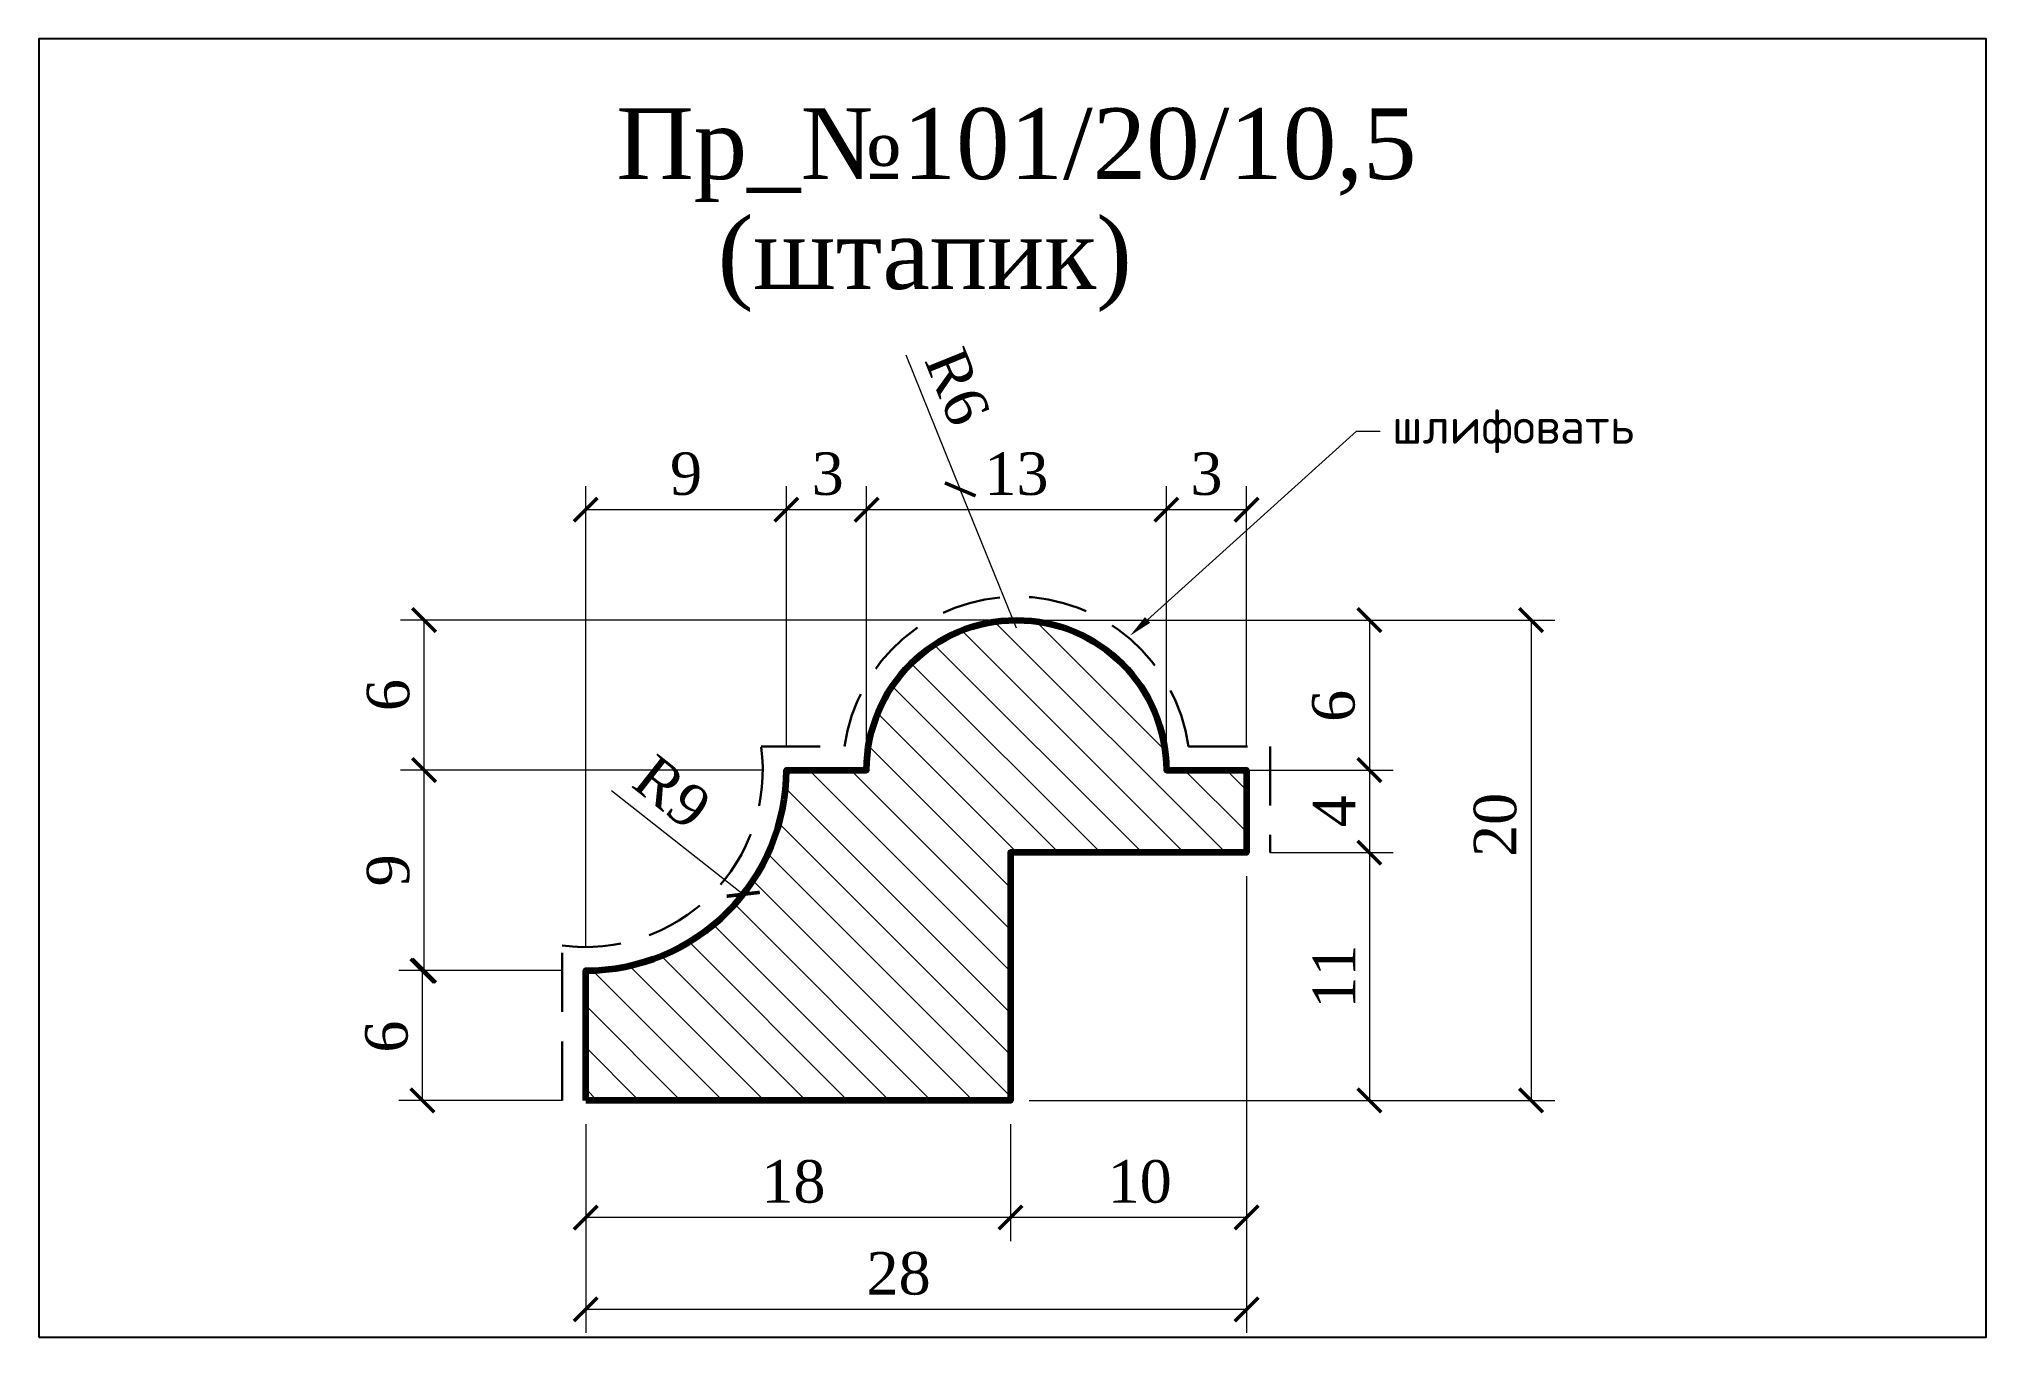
# Model space of a CAD drawing. Header units: millimetres. Extents: x 305721.1 to 305803.6, y -90499.9 to -90444.9.
import ezdxf
from ezdxf import colors
from ezdxf.entities.mleader import LeaderData, LeaderLine
from ezdxf.math import Vec2, Vec3

# ---------------------------------------------------------------- set-up
doc = ezdxf.new("R2010")
doc.units = ezdxf.units.MM
doc.header["$MEASUREMENT"] = 0
doc.linetypes.add('HIDDEN', pattern=[0.375, 0.25, -0.125])
doc.layers.add('Outside panel', color=7, linetype='Continuous', lineweight=18, true_color=0x7f5e57)
for name, color, linetype, lineweight in [('линия 15', 7, 'Continuous', 15), ('линия 50', 1, 'Continuous', 211), ('служебный слой РАЗМЕРЫ', 7, 'Continuous', 9)]:
    doc.layers.add(name, color=color, linetype=linetype, lineweight=lineweight)
doc.layers.add('размеры в модели', color=7, linetype='Continuous')
doc.styles.add('ELECT', font='times.ttf')
doc.styles.get("Standard").update_dxf_attribs({"font": 'times.ttf'})
doc.styles.add('ЕСКД профили текст', font='isocpeur.ttf')
doc.dimstyles.new('M_1', dxfattribs={"dimtxt": 1.8, "dimasz": 1, "dimexe": 1, "dimexo": 1, "dimgap": 0.6, "dimtad": 1, "dimdec": 0, "dimdsep": 46, "dimtxsty": 'Standard', "dimblk": 'ARCHTICK', "dimcen": -5, "dimclrd": 7, "dimclre": 7, "dimclrt": 7, "dimadec": 0, "dimazin": 0, "dimtfac": 1, "dimtdec": 0, "dimtmove": 0, "dimatfit": 3, "dimfxl": 1, "dimtolj": 1, "dimtzin": 0, "dimlwd": 5, "dimlwe": 5, "dimarcsym": 0})

# ---------------------------------------------------------------- blocks, each defined once
blk = doc.blocks.new('_ArchTick')
at = {"color": 0, "linetype": 'ByBlock', "const_width": 0.15}
blk.add_lwpolyline([(-0.5, -0.5), (0.5, 0.5)], dxfattribs=at)
blk = doc.blocks.new('*D17')
at = {"layer": 'Defpoints', "color": 0, "ltscale": 1000, "transparency": 16777216}
for p in [(305772.268, -90479.326), (305762.268, -90489.826), (305777.473, -90489.826)]:
    blk.add_point(p, dxfattribs=at)
at = {"layer": 'линия 15', "color": 7, "lineweight": 5, "ltscale": 1000, "transparency": 16777216}
for p, q in [((305773.268, -90479.326), (305778.473, -90479.326)), ((305777.473, -90479.326), (305777.473, -90489.826)), ((305763.268, -90489.826), (305778.473, -90489.826))]:
    blk.add_line(p, q, dxfattribs=at)
for p, rotation in [((305777.473, -90479.326), 90), ((305777.473, -90489.826), 270)]:
    blk.add_blockref('_ArchTick', p, dxfattribs=dict(at, rotation=rotation))
at = {"layer": 'линия 15', "color": 7, "ltscale": 1000, "transparency": 16777216, "insert": (305775.973, -90484.576), "char_height": 1.8, "attachment_point": 5, "rotation": 90}
blk.add_mtext('\\A1;11', dxfattribs=at)
blk = doc.blocks.new('*D16')
at = {"layer": 'Defpoints', "color": 0, "ltscale": 1000, "transparency": 16777216}
for p in [(305768.868, -90475.826), (305772.268, -90479.326), (305777.473, -90479.326)]:
    blk.add_point(p, dxfattribs=at)
at = {"layer": 'линия 15', "color": 7, "lineweight": 5, "ltscale": 1000, "transparency": 16777216}
for p, q in [((305769.868, -90475.826), (305778.473, -90475.826)), ((305777.473, -90475.826), (305777.473, -90479.326)), ((305773.268, -90479.326), (305778.473, -90479.326))]:
    blk.add_line(p, q, dxfattribs=at)
for p, rotation in [((305777.473, -90475.826), 90), ((305777.473, -90479.326), 270)]:
    blk.add_blockref('_ArchTick', p, dxfattribs=dict(at, rotation=rotation))
at = {"layer": 'линия 15', "color": 7, "ltscale": 1000, "transparency": 16777216, "insert": (305775.973, -90477.576), "char_height": 1.8, "attachment_point": 5, "rotation": 90}
blk.add_mtext('\\A1;4', dxfattribs=at)
blk = doc.blocks.new('*D15')
at = {"layer": 'Defpoints', "color": 0, "ltscale": 1000, "transparency": 16777216}
for p in [(305762.518, -90469.476), (305768.868, -90475.826), (305777.473, -90475.826)]:
    blk.add_point(p, dxfattribs=at)
at = {"layer": 'линия 15', "color": 7, "lineweight": 5, "ltscale": 1000, "transparency": 16777216}
for p, q in [((305763.518, -90469.476), (305778.473, -90469.476)), ((305777.473, -90469.476), (305777.473, -90475.826)), ((305769.868, -90475.826), (305778.473, -90475.826))]:
    blk.add_line(p, q, dxfattribs=at)
for p, rotation in [((305777.473, -90469.476), 90), ((305777.473, -90475.826), 270)]:
    blk.add_blockref('_ArchTick', p, dxfattribs=dict(at, rotation=rotation))
at = {"layer": 'линия 15', "color": 7, "ltscale": 1000, "transparency": 16777216, "insert": (305775.957, -90473.109), "char_height": 1.8, "attachment_point": 5, "rotation": 90}
blk.add_mtext('\\A1;6', dxfattribs=at)
blk = doc.blocks.new('*D14')
at = {"layer": 'Defpoints', "color": 0, "ltscale": 1000, "transparency": 16777216}
for p in [(305737.349, -90484.326), (305744.268, -90484.326), (305744.268, -90489.826)]:
    blk.add_point(p, dxfattribs=at)
at = {"layer": 'линия 15', "color": 7, "lineweight": 5, "ltscale": 1000, "transparency": 16777216}
for p, q in [((305743.268, -90484.326), (305736.349, -90484.326)), ((305737.349, -90489.826), (305737.349, -90484.326)), ((305743.268, -90489.826), (305736.349, -90489.826))]:
    blk.add_line(p, q, dxfattribs=at)
for p, rotation in [((305737.349, -90484.326), 90), ((305737.349, -90489.826), 270)]:
    blk.add_blockref('_ArchTick', p, dxfattribs=dict(at, rotation=rotation))
at = {"layer": 'линия 15', "color": 7, "ltscale": 1000, "transparency": 16777216, "insert": (305735.833, -90487.121), "char_height": 1.8, "attachment_point": 5, "rotation": 90}
blk.add_mtext('\\A1;6', dxfattribs=at)
blk = doc.blocks.new('*D13')
at = {"layer": 'Defpoints', "color": 0, "ltscale": 1000, "transparency": 16777216}
for p in [(305762.518, -90469.476), (305762.053, -90489.826), (305784.322, -90489.826)]:
    blk.add_point(p, dxfattribs=at)
at = {"layer": 'размеры в модели', "color": 7, "lineweight": 5, "ltscale": 1000, "transparency": 16777216}
for p, q in [((305763.518, -90469.476), (305785.322, -90469.476)), ((305784.322, -90469.476), (305784.322, -90489.826)), ((305763.053, -90489.826), (305785.322, -90489.826))]:
    blk.add_line(p, q, dxfattribs=at)
for p, rotation in [((305784.322, -90469.476), 90), ((305784.322, -90489.826), 270)]:
    blk.add_blockref('_ArchTick', p, dxfattribs=dict(at, rotation=rotation))
at = {"layer": 'размеры в модели', "color": 7, "ltscale": 1000, "transparency": 16777216, "insert": (305782.807, -90478.151), "char_height": 1.8, "attachment_point": 5, "rotation": 90}
blk.add_mtext('\\A1;20', dxfattribs=at)
blk = doc.blocks.new('*D12')
at = {"layer": 'Defpoints', "color": 0, "ltscale": 1000, "transparency": 16777216}
for p in [(305744.268, -90475.826), (305750.941, -90481.091)]:
    blk.add_point(p, dxfattribs=at)
at = {"layer": 'размеры в модели', "color": 7, "lineweight": 5, "ltscale": 1000, "transparency": 16777216}
blk.add_line((305745.361, -90476.688), (305750.941, -90481.091), dxfattribs=at)
blk.add_arc((305744.268, -90475.826), 8.5, 276.74068, 328.46874, dxfattribs=at)
at = {"layer": 'размеры в модели', "color": 7, "lineweight": 5, "ltscale": 1000, "transparency": 16777216, "rotation": 321.728058618863}
blk.add_blockref('_ArchTick', (305750.941, -90481.091), dxfattribs=at)
at = {"layer": 'размеры в модели', "color": 7, "ltscale": 1000, "transparency": 16777216, "insert": (305747.927, -90476.779), "char_height": 1.8, "attachment_point": 5, "rotation": 321.72806}
blk.add_mtext('\\A1;R9', dxfattribs=at)
blk = doc.blocks.new('*D11')
at = {"layer": 'Defpoints', "color": 0, "ltscale": 1000, "transparency": 16777216}
for p in [(305760.135, -90463.936), (305762.518, -90469.822)]:
    blk.add_point(p, dxfattribs=at)
at = {"layer": 'размеры в модели', "color": 7, "lineweight": 5, "ltscale": 1000, "transparency": 16777216}
for p in [(305757.826, -90458.232), (305762.518, -90469.822)]:
    blk.add_line(p, (305760.135, -90463.936), dxfattribs=at)
at = {"layer": 'размеры в модели', "color": 7, "lineweight": 5, "ltscale": 1000, "transparency": 16777216, "rotation": 292.0379218978605}
blk.add_blockref('_ArchTick', (305760.135, -90463.936), dxfattribs=at)
at = {"layer": 'размеры в модели', "color": 7, "ltscale": 1000, "transparency": 16777216, "insert": (305760.011, -90459.588), "char_height": 1.8, "attachment_point": 5, "rotation": 292.03792}
blk.add_mtext('\\A1;R6', dxfattribs=at)
blk = doc.blocks.new('*D10')
at = {"layer": 'Defpoints', "color": 0, "ltscale": 1000, "transparency": 16777216}
for p in [(305737.419, -90469.476), (305762.518, -90469.476), (305752.768, -90475.826)]:
    blk.add_point(p, dxfattribs=at)
at = {"layer": 'размеры в модели', "color": 7, "lineweight": 5, "ltscale": 1000, "transparency": 16777216}
for p, q in [((305761.518, -90469.476), (305736.419, -90469.476)), ((305737.419, -90475.826), (305737.419, -90469.476)), ((305751.768, -90475.826), (305736.419, -90475.826))]:
    blk.add_line(p, q, dxfattribs=at)
for p, rotation in [((305737.419, -90469.476), 90), ((305737.419, -90475.826), 270)]:
    blk.add_blockref('_ArchTick', p, dxfattribs=dict(at, rotation=rotation))
at = {"layer": 'размеры в модели', "color": 7, "ltscale": 1000, "transparency": 16777216, "insert": (305735.903, -90472.651), "char_height": 1.8, "attachment_point": 5, "rotation": 90}
blk.add_mtext('\\A1;6', dxfattribs=at)
blk = doc.blocks.new('*D9')
at = {"layer": 'Defpoints', "color": 0, "ltscale": 1000, "transparency": 16777216}
for p in [(305737.419, -90475.826), (305752.768, -90475.826), (305744.268, -90484.326)]:
    blk.add_point(p, dxfattribs=at)
at = {"layer": 'размеры в модели', "color": 7, "lineweight": 5, "ltscale": 1000, "transparency": 16777216}
for p, q in [((305751.768, -90475.826), (305736.419, -90475.826)), ((305737.419, -90484.326), (305737.419, -90475.826)), ((305743.268, -90484.326), (305736.419, -90484.326))]:
    blk.add_line(p, q, dxfattribs=at)
for p, rotation in [((305737.419, -90475.826), 90), ((305737.419, -90484.326), 270)]:
    blk.add_blockref('_ArchTick', p, dxfattribs=dict(at, rotation=rotation))
at = {"layer": 'размеры в модели', "color": 7, "ltscale": 1000, "transparency": 16777216, "insert": (305735.901, -90480.076), "char_height": 1.8, "attachment_point": 5, "rotation": 90}
blk.add_mtext('\\A1;9', dxfattribs=at)
blk = doc.blocks.new('*D8')
at = {"layer": 'Defpoints', "color": 0, "ltscale": 1000, "transparency": 16777216}
for p in [(305744.268, -90464.798), (305752.768, -90475.826), (305744.268, -90484.326)]:
    blk.add_point(p, dxfattribs=at)
at = {"layer": 'размеры в модели', "color": 7, "lineweight": 5, "ltscale": 1000, "transparency": 16777216}
for p, q in [((305744.268, -90483.326), (305744.268, -90463.798)), ((305752.768, -90474.826), (305752.768, -90463.798)), ((305752.768, -90464.798), (305744.268, -90464.798))]:
    blk.add_line(p, q, dxfattribs=at)
at = {"layer": 'размеры в модели', "color": 7, "lineweight": 5, "ltscale": 1000, "transparency": 16777216, "rotation": 180}
blk.add_blockref('_ArchTick', (305744.268, -90464.798), dxfattribs=at)
at = {"layer": 'размеры в модели', "color": 7, "lineweight": 5, "ltscale": 1000, "transparency": 16777216}
blk.add_blockref('_ArchTick', (305752.768, -90464.798), dxfattribs=at)
at = {"layer": 'размеры в модели', "color": 7, "ltscale": 1000, "transparency": 16777216, "insert": (305748.518, -90463.28), "char_height": 1.8, "attachment_point": 5}
blk.add_mtext('\\A1;9', dxfattribs=at)
blk = doc.blocks.new('*D7')
at = {"layer": 'Defpoints', "color": 0, "ltscale": 1000, "transparency": 16777216}
for p in [(305752.768, -90464.798), (305752.768, -90475.826), (305756.168, -90475.826)]:
    blk.add_point(p, dxfattribs=at)
at = {"layer": 'размеры в модели', "color": 7, "lineweight": 5, "ltscale": 1000, "transparency": 16777216}
for p, q in [((305752.768, -90474.826), (305752.768, -90463.798)), ((305756.168, -90474.826), (305756.168, -90463.798)), ((305756.168, -90464.798), (305752.768, -90464.798))]:
    blk.add_line(p, q, dxfattribs=at)
at = {"layer": 'размеры в модели', "color": 7, "lineweight": 5, "ltscale": 1000, "transparency": 16777216, "rotation": 180}
blk.add_blockref('_ArchTick', (305752.768, -90464.798), dxfattribs=at)
at = {"layer": 'размеры в модели', "color": 7, "lineweight": 5, "ltscale": 1000, "transparency": 16777216}
blk.add_blockref('_ArchTick', (305756.168, -90464.798), dxfattribs=at)
at = {"layer": 'размеры в модели', "color": 7, "ltscale": 1000, "transparency": 16777216, "insert": (305754.521, -90463.282), "char_height": 1.8, "attachment_point": 5}
blk.add_mtext('\\A1;3', dxfattribs=at)
blk = doc.blocks.new('*D6')
at = {"layer": 'Defpoints', "color": 0, "ltscale": 1000, "transparency": 16777216}
for p in [(305756.168, -90464.798), (305756.168, -90475.826), (305768.868, -90475.826)]:
    blk.add_point(p, dxfattribs=at)
at = {"layer": 'размеры в модели', "color": 7, "lineweight": 5, "ltscale": 1000, "transparency": 16777216}
for p, q in [((305756.168, -90474.826), (305756.168, -90463.798)), ((305768.868, -90474.826), (305768.868, -90463.798)), ((305768.868, -90464.798), (305756.168, -90464.798))]:
    blk.add_line(p, q, dxfattribs=at)
at = {"layer": 'размеры в модели', "color": 7, "lineweight": 5, "ltscale": 1000, "transparency": 16777216, "rotation": 180}
blk.add_blockref('_ArchTick', (305756.168, -90464.798), dxfattribs=at)
at = {"layer": 'размеры в модели', "color": 7, "lineweight": 5, "ltscale": 1000, "transparency": 16777216}
blk.add_blockref('_ArchTick', (305768.868, -90464.798), dxfattribs=at)
at = {"layer": 'размеры в модели', "color": 7, "ltscale": 1000, "transparency": 16777216, "insert": (305762.518, -90463.282), "char_height": 1.8, "attachment_point": 5}
blk.add_mtext('\\A1;13', dxfattribs=at)
blk = doc.blocks.new('*D5')
at = {"layer": 'Defpoints', "color": 0, "ltscale": 1000, "transparency": 16777216}
for p in [(305768.868, -90464.798), (305768.868, -90475.826), (305772.268, -90475.826)]:
    blk.add_point(p, dxfattribs=at)
at = {"layer": 'размеры в модели', "color": 7, "lineweight": 5, "ltscale": 1000, "transparency": 16777216}
for p, q in [((305768.868, -90474.826), (305768.868, -90463.798)), ((305772.268, -90474.826), (305772.268, -90463.798)), ((305772.268, -90464.798), (305768.868, -90464.798))]:
    blk.add_line(p, q, dxfattribs=at)
at = {"layer": 'размеры в модели', "color": 7, "lineweight": 5, "ltscale": 1000, "transparency": 16777216, "rotation": 180}
blk.add_blockref('_ArchTick', (305768.868, -90464.798), dxfattribs=at)
at = {"layer": 'размеры в модели', "color": 7, "lineweight": 5, "ltscale": 1000, "transparency": 16777216}
blk.add_blockref('_ArchTick', (305772.268, -90464.798), dxfattribs=at)
at = {"layer": 'размеры в модели', "color": 7, "ltscale": 1000, "transparency": 16777216, "insert": (305770.568, -90463.282), "char_height": 1.8, "attachment_point": 5}
blk.add_mtext('\\A1;3', dxfattribs=at)
blk = doc.blocks.new('*D4')
at = {"layer": 'Defpoints', "color": 0, "ltscale": 1000, "transparency": 16777216}
for p in [(305744.268, -90489.826), (305762.268, -90489.826), (305744.268, -90494.786)]:
    blk.add_point(p, dxfattribs=at)
at = {"layer": 'размеры в модели', "color": 7, "lineweight": 5, "ltscale": 1000, "transparency": 16777216}
for p, q in [((305744.268, -90490.826), (305744.268, -90495.786)), ((305762.268, -90490.826), (305762.268, -90495.786)), ((305762.268, -90494.786), (305744.268, -90494.786))]:
    blk.add_line(p, q, dxfattribs=at)
at = {"layer": 'размеры в модели', "color": 7, "lineweight": 5, "ltscale": 1000, "transparency": 16777216, "rotation": 180}
blk.add_blockref('_ArchTick', (305744.268, -90494.786), dxfattribs=at)
at = {"layer": 'размеры в модели', "color": 7, "lineweight": 5, "ltscale": 1000, "transparency": 16777216}
blk.add_blockref('_ArchTick', (305762.268, -90494.786), dxfattribs=at)
at = {"layer": 'размеры в модели', "color": 7, "ltscale": 1000, "transparency": 16777216, "insert": (305753.066, -90493.27), "char_height": 1.8, "attachment_point": 5}
blk.add_mtext('\\A1;18', dxfattribs=at)
blk = doc.blocks.new('*D3')
at = {"layer": 'Defpoints', "color": 0, "ltscale": 1000, "transparency": 16777216}
for p in [(305772.268, -90479.326), (305762.268, -90489.956), (305762.268, -90494.786)]:
    blk.add_point(p, dxfattribs=at)
at = {"layer": 'размеры в модели', "color": 7, "lineweight": 5, "ltscale": 1000, "transparency": 16777216}
for p, q in [((305772.268, -90480.326), (305772.268, -90495.786)), ((305762.268, -90490.956), (305762.268, -90495.786)), ((305772.268, -90494.786), (305762.268, -90494.786))]:
    blk.add_line(p, q, dxfattribs=at)
at = {"layer": 'размеры в модели', "color": 7, "lineweight": 5, "ltscale": 1000, "transparency": 16777216, "rotation": 180}
blk.add_blockref('_ArchTick', (305762.268, -90494.786), dxfattribs=at)
at = {"layer": 'размеры в модели', "color": 7, "lineweight": 5, "ltscale": 1000, "transparency": 16777216}
blk.add_blockref('_ArchTick', (305772.268, -90494.786), dxfattribs=at)
at = {"layer": 'размеры в модели', "color": 7, "ltscale": 1000, "transparency": 16777216, "insert": (305767.739, -90493.27), "char_height": 1.8, "attachment_point": 5}
blk.add_mtext('\\A1;10', dxfattribs=at)
blk = doc.blocks.new('*D2')
at = {"layer": 'Defpoints', "color": 0, "ltscale": 1000, "transparency": 16777216}
for p in [(305772.268, -90479.326), (305744.268, -90489.826), (305744.268, -90498.679)]:
    blk.add_point(p, dxfattribs=at)
at = {"layer": 'размеры в модели', "color": 7, "lineweight": 5, "ltscale": 1000, "transparency": 16777216}
for p, q in [((305772.268, -90480.326), (305772.268, -90499.679)), ((305744.268, -90490.826), (305744.268, -90499.679)), ((305772.268, -90498.679), (305744.268, -90498.679))]:
    blk.add_line(p, q, dxfattribs=at)
at = {"layer": 'размеры в модели', "color": 7, "lineweight": 5, "ltscale": 1000, "transparency": 16777216, "rotation": 180}
blk.add_blockref('_ArchTick', (305744.268, -90498.679), dxfattribs=at)
at = {"layer": 'размеры в модели', "color": 7, "lineweight": 5, "ltscale": 1000, "transparency": 16777216}
blk.add_blockref('_ArchTick', (305772.268, -90498.679), dxfattribs=at)
at = {"layer": 'размеры в модели', "color": 7, "ltscale": 1000, "transparency": 16777216, "insert": (305757.524, -90497.164), "char_height": 1.8, "attachment_point": 5}
blk.add_mtext('\\A1;28', dxfattribs=at)

msp = doc.modelspace()

# ---------------------------------------------------------------- hatches: boundary and pattern name
at = {"layer": 'Outside panel', "ltscale": 1000}
h = msp.add_hatch(dxfattribs=at)
h.set_pattern_fill('ANSI31', color=256, scale=10, angle=90)
h.set_pattern_definition([(135, (-4640.493, 282.1948), (-0.8838834765, -0.8838834765), [])])
h.paths.add_polyline_path([(305768.868, -90475.826), (305772.268, -90475.826), (305772.268, -90479.326), (305762.268, -90479.326), (305762.268, -90489.826), (305744.268, -90489.826), (305744.268, -90484.326, 0.414214), (305752.768, -90475.826), (305756.168, -90475.826, -1)])

# ---------------------------------------------------------------- linework, layer by layer
at = {"color": 6, "ltscale": 1000}
msp.add_lwpolyline([(305721.1, -90499.851), (305803.6, -90499.851), (305803.6, -90444.851), (305721.1, -90444.851)], close=True, dxfattribs=at)
at = {"layer": 'линия 50', "color": 1, "linetype": 'HIDDEN', "lineweight": 30, "ltscale": 10, "true_color": 0xff0909}
msp.add_lwpolyline([(305743.268, -90489.826), (305743.268, -90483.259, 0.494907), (305751.701, -90474.826), (305755.236, -90474.826, -0.872054), (305769.8, -90474.826), (305773.268, -90474.826), (305773.268, -90479.326)], format="xyb", dxfattribs=at)
at = {"layer": 'линия 50', "color": 7}
msp.add_lwpolyline([(305744.268, -90489.826), (305744.268, -90484.326, 0.414214), (305752.768, -90475.826), (305756.168, -90475.826, -1), (305768.868, -90475.826), (305772.268, -90475.826), (305772.268, -90479.326), (305762.268, -90479.326), (305762.268, -90489.826)], format="xyb", close=True, dxfattribs=at)

# ---------------------------------------------------------------- texts
at = {"color": 7, "ltscale": 1000, "style": 'ELECT'}
for s, p in [('Пр_№101/20/10,5', (305745.567, -90450.786)), ('(штапик)', (305749.858, -90455.444))]:
    msp.add_text(s, height=3, dxfattribs=at).set_placement(p)

# ---------------------------------------------------------------- dimensions: what is measured, and where the dimension line sits
at = {"layer": 'линия 15', "color": 5, "ltscale": 1000}
for base, p1, p2, picture, middle in [((305777.473, -90475.826), (305762.518, -90469.476), (305768.868, -90475.826), '*D15', (305777.473, -90473.109)), ((305737.348680987, -90484.325750375), (305744.268038137, -90489.825750375), (305744.268038137, -90484.325750375), '*D14', (305737.348680987, -90487.120828535))]:
    dim = msp.add_linear_dim(base=base, p1=p1, p2=p2, angle=90, dimstyle='M_1', dxfattribs=at)
    dim.commit()
    dim.dimension.update_dxf_attribs({"geometry": picture, "text_midpoint": middle, "dimtype": 128})
for base, p1, p2, picture, middle in [((305777.472633114, -90479.325750375), (305768.868038137, -90475.825750375), (305772.268038137, -90479.325750375), '*D16', (305775.972633114, -90477.575750375)), ((305777.472633114, -90489.825750375), (305772.268038137, -90479.325750375), (305762.268038137, -90489.825750375), '*D17', (305775.972633114, -90484.575750375))]:
    dim = msp.add_linear_dim(base=base, p1=p1, p2=p2, angle=90, dimstyle='M_1', dxfattribs=at)
    dim.commit()
    dim.dimension.update_dxf_attribs({"geometry": picture, "text_midpoint": middle})
at = {"layer": 'размеры в модели', "color": 0, "ltscale": 1000}
dim = msp.add_radius_dim(center=(305762.518, -90469.822), mpoint=(305760.135, -90463.936), dimstyle='M_1', override={"dimtxt": 1.8}, dxfattribs=at)
dim.commit()
dim.dimension.update_dxf_attribs({"geometry": '*D11', "text_midpoint": (305760.011, -90459.588)})
for base, p1, p2, picture, middle in [((305744.268038137, -90464.797984842), (305752.768038137, -90475.825750375), (305744.268038137, -90484.325750375), '*D8', (305748.518038137, -90463.279816132)), ((305756.168, -90464.798), (305768.868, -90475.826), (305756.168, -90475.826), '*D6', (305762.518, -90463.282))]:
    dim = msp.add_linear_dim(base=base, p1=p1, p2=p2, angle=180, dimstyle='M_1', override={"dimtxt": 1.8}, dxfattribs=at)
    dim.commit()
    dim.dimension.update_dxf_attribs({"geometry": picture, "text_midpoint": middle})
for base, p1, p2, picture, middle in [((305752.768, -90464.798), (305756.168, -90475.826), (305752.768, -90475.826), '*D7', (305754.521, -90464.798)), ((305768.868, -90464.798), (305772.268, -90475.826), (305768.868, -90475.826), '*D5', (305770.568, -90464.798)), ((305744.268, -90498.679), (305772.268, -90479.326), (305744.268, -90489.826), '*D2', (305757.524, -90498.679)), ((305762.268, -90494.786), (305772.268, -90479.326), (305762.268, -90489.956), '*D3', (305767.739, -90494.786)), ((305744.268, -90494.786), (305762.268, -90489.826), (305744.268, -90489.826), '*D4', (305753.066, -90494.786))]:
    dim = msp.add_linear_dim(base=base, p1=p1, p2=p2, angle=180, dimstyle='M_1', override={"dimtxt": 1.8}, dxfattribs=at)
    dim.commit()
    dim.dimension.update_dxf_attribs({"geometry": picture, "text_midpoint": middle, "dimtype": 128})
for base, p1, p2, picture, middle in [((305737.419, -90469.476), (305752.768, -90475.826), (305762.518, -90469.476), '*D10', (305737.419, -90472.651)), ((305784.322, -90489.826), (305762.518, -90469.476), (305762.053, -90489.826), '*D13', (305784.322, -90478.151)), ((305737.418766894, -90475.825750375), (305744.268038137, -90484.325750375), (305752.768038137, -90475.825750375), '*D9', (305737.418766894, -90480.075750375))]:
    dim = msp.add_linear_dim(base=base, p1=p1, p2=p2, angle=90, dimstyle='M_1', dxfattribs=at)
    dim.commit()
    dim.dimension.update_dxf_attribs({"geometry": picture, "text_midpoint": middle, "dimtype": 128})
dim = msp.add_radius_dim(center=(305744.268038, -90475.82575), mpoint=(305750.941216, -90481.090605), dimstyle='M_1', override={"dimtxt": 1.8}, dxfattribs=at)
dim.commit()
dim.dimension.update_dxf_attribs({"geometry": '*D12', "text_midpoint": (305746.98661, -90477.970589), "dimtype": 132})

# ---------------------------------------------------------------- leaders
at = {"layer": 'служебный слой РАЗМЕРЫ'}
ml = msp.add_multileader_mtext('Standard', dxfattribs=at)
ml.set_content('\\A1;шлифовать', color=256, style='ЕСКД профили текст')
ml.set_leader_properties(color=256, linetype='ByLayer', lineweight=-1)
ml.build(insert=Vec2(0, 0))
ml.multileader.update_dxf_attribs({"dogleg_length": 1, "arrow_head_size": 1})
ctx = ml.context
ctx.base_point, ctx.char_height, ctx.arrow_head_size, ctx.landing_gap_size, ctx.plane_origin = Vec3(305777.929, -90461.476), 1.5, 1, 0.5, Vec3(305791.404, -90435.307)
notes = []
notes.append((ctx, [(1, (1, 1, 0), (305776.929, -90461.476), (1, 0), 1, [(0, [(305767.329, -90470.138)], 0, [])])]))
ctx.mtext.insert, ctx.mtext.flow_direction = Vec3(305778.429, -90460.501), 5
for ctx, leaders in notes:
    for number, flags, end, landing, length, lines in leaders:
        leader = LeaderData()
        leader.index, (leader.has_last_leader_line, leader.has_dogleg_vector, leader.attachment_direction) = number, flags
        leader.last_leader_point, leader.dogleg_vector, leader.dogleg_length = Vec3(end), Vec3(landing), length
        for number, points, colour, breaks in lines:
            line = LeaderLine()
            line.index, line.vertices, line.color, line.breaks = number, Vec3.list(points), colors.encode_raw_color(colour), breaks
            leader.lines.append(line)
        ctx.leaders.append(leader)

doc.saveas('drawing.dxf')
